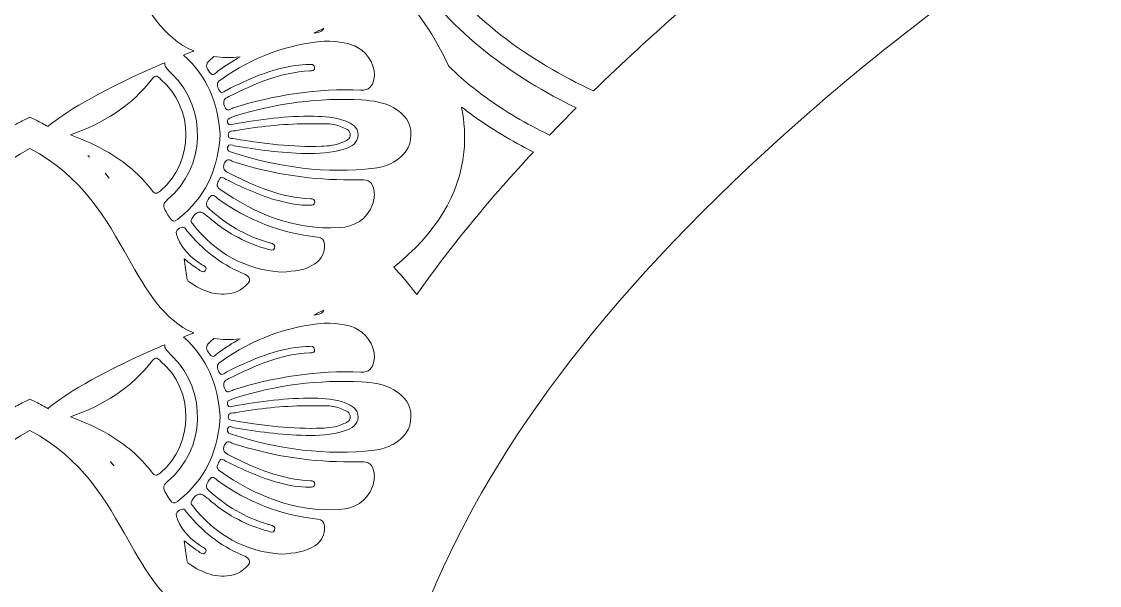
# Model space of a CAD drawing. Extents: x 705 to 8445, y -5934 to -84.
# Drawn here: x 4516.4 to 4977.8, y -1538 to -1296.5 of the extents above; entities that cross this region are included whole.
import ezdxf

# ---------------------------------------------------------------- set-up
doc = ezdxf.new("R2010")
doc.units = 0
doc.header["$MEASUREMENT"] = 0
doc.layers.add('Layer 1', color=7, linetype='Continuous')

# ---------------------------------------------------------------- blocks, each defined once
blk = doc.blocks.new('block 23')
at = {"layer": 'Layer 1', "lineweight": 0}
for points, knots in [([(5277.28, -639.1), (5254.48, -597.14), (5220.79, -557.08), (5179.87, -523.26), (5095.1, -453.22), (4984.49, -393.43), (4859.88, -350.27), (4859.88, -350.27), (4859.88, -350.25), (4859.88, -350.25), (4859.42, -348.29), (4858.85, -346.27), (4858.16, -344.21), (4856.62, -339.66), (4853.95, -333.09), (4848.51, -328.58), (4847.81, -328), (4847.1, -327.47), (4846.36, -327), (4846.36, -327), (4846.36, -327), (4846.35, -327), (4847.88, -308.1), (4844.28, -288.74), (4835.57, -269.33), (4831.12, -259.39), (4823.75, -252.44), (4816.61, -245.72), (4810.88, -240.31), (4805.45, -235.19), (4801.81, -228.82), (4800.72, -226.92), (4799.8, -224.87), (4798.82, -222.69), (4797.56, -219.87), (4796.25, -216.96), (4794.48, -214.13), (4787.43, -202.87), (4775.91, -196.8), (4764.63, -193.55), (4764.63, -193.55), (4763.26, -191.5), (4763.26, -191.5), (4720.83, -126.97), (4656.69, -102.16), (4610.35, -92.73), (4569.47, -84.39), (4535.61, -86.15), (4523.73, -87.19), (4523.69, -87.13), (4523.65, -87.09), (4523.63, -87.06), (4523.63, -87.06), (4523.45, -87.21), (4523.45, -87.21), (4521.87, -87.36), (4520.7, -87.48), (4520, -87.56), (4519.3, -87.48), (4518.13, -87.36), (4516.56, -87.21), (4516.56, -87.21), (4516.37, -87.06), (4516.37, -87.06), (4516.35, -87.09), (4516.31, -87.13), (4516.27, -87.19), (4504.39, -86.15), (4470.53, -84.39), (4429.65, -92.73), (4383.31, -102.16), (4319.17, -126.97), (4276.76, -191.48), (4276.76, -191.48), (4275.38, -193.55), (4275.38, -193.55), (4264.09, -196.8), (4252.57, -202.87), (4245.52, -214.13), (4243.75, -216.96), (4242.44, -219.87), (4241.18, -222.69), (4240.2, -224.87), (4239.28, -226.92), (4238.19, -228.82), (4234.55, -235.19), (4229.12, -240.31), (4223.39, -245.72), (4216.25, -252.44), (4208.88, -259.39), (4204.43, -269.33), (4195.72, -288.74), (4192.12, -308.1), (4193.65, -327), (4193.64, -327), (4193.64, -327), (4193.64, -327), (4192.91, -327.47), (4192.19, -327.99), (4191.49, -328.58), (4186.05, -333.09), (4183.38, -339.65), (4181.84, -344.21), (4181.15, -346.27), (4180.58, -348.29), (4180.12, -350.25), (4180.12, -350.25), (4180.12, -350.27), (4180.12, -350.27), (4055.51, -393.43), (3944.9, -453.22), (3860.13, -523.26), (3819.22, -557.08), (3785.52, -597.14), (3762.72, -639.1), (3736.93, -686.53), (3724.78, -735.81), (3726.61, -785.55), (3728.34, -832.44), (3740.97, -881.24), (3764.18, -930.56), (3796.16, -998.52), (3846.78, -1064.15), (3914.59, -1125.62), (3959.27, -1166.12), (4008.74, -1201.57), (4056.58, -1235.86), (4101.92, -1268.36), (4148.81, -1301.97), (4191.35, -1339.71), (4268.94, -1408.49), (4320.36, -1474.94), (4348.51, -1542.74), (4344.68, -1548.78), (4341.1, -1555.62), (4338.44, -1563.02), (4337.03, -1562.92), (4335.46, -1562.85), (4333.87, -1562.85), (4328, -1562.85), (4321.57, -1563.94), (4319.84, -1569.72), (4319.35, -1571.39), (4319.31, -1572.94), (4319.27, -1574.32), (4319.27, -1574.65), (4319.26, -1574.97), (4319.25, -1575.28), (4319.07, -1578.99), (4317.7, -1582.95), (4315.19, -1587.05), (4314.24, -1588.6), (4313.21, -1590.14), (4312.14, -1591.64), (4311.46, -1592.59), (4310.76, -1593.54), (4310.03, -1594.48), (4302.79, -1603.87), (4293.55, -1612.4), (4284.57, -1620.7), (4284.57, -1620.7), (4280.48, -1624.5), (4280.48, -1624.5), (4270.16, -1634.07), (4259.49, -1643.97), (4247.49, -1650.59), (4244.1, -1652.48), (4239.99, -1656.81), (4239.7, -1666.79), (4238.97, -1691.36), (4260.81, -1735.67), (4280.37, -1750.55), (4261.52, -1786.38), (4239.02, -1837.42), (4219.77, -1904.23), (4194.99, -1990.3), (4180.3, -2085.45), (4176.13, -2187.05), (4172.63, -2272.07), (4176.53, -2361.81), (4187.74, -2455.11), (4183.2, -2458.43), (4178.2, -2461.58), (4172.48, -2464.72), (4146.07, -2479.19), (4117.44, -2484.35), (4091.86, -2479.25), (4057.65, -2472.45), (4030.5, -2452.75), (4011.16, -2420.72), (3974.52, -2360.07), (3973.85, -2265.76), (3992.12, -2203.95), (4011.72, -2137.67), (4050.95, -2071.38), (4115.59, -1995.32), (4120.04, -1990.08), (4124.54, -1984.87), (4129.05, -1979.66), (4153.44, -1951.39), (4178.65, -1922.17), (4196.47, -1888.58), (4220.61, -1843.05), (4226.18, -1794.98), (4211.73, -1756.7), (4211.73, -1756.7), (4201.23, -1728.9), (4201.23, -1728.9), (4201.23, -1728.9), (4203.66, -1758.52), (4203.66, -1758.52), (4206.59, -1794.26), (4191.98, -1826.76), (4179.22, -1847.74), (4159.1, -1880.81), (4130.97, -1908.95), (4103.75, -1936.17), (4092.54, -1947.4), (4080.93, -1959.02), (4070.06, -1970.8), (4005.75, -2040.52), (3959.06, -2104.07), (3927.3, -2165.11), (3884.56, -2247.19), (3869.07, -2325.56), (3881.27, -2398), (3901.01, -2515.4), (4000.35, -2607.87), (4090.03, -2647.42), (4122.26, -2661.63), (4152.31, -2668.81), (4177.87, -2668.81), (4196.42, -2668.81), (4212.6, -2665.03), (4225.52, -2657.4), (4225.52, -2657.42), (4225.52, -2657.42), (4225.52, -2657.42), (4232.39, -2679.36), (4240.21, -2699.79), (4248.89, -2718.56), (4269.15, -2762.32), (4294.96, -2798.69), (4325.6, -2826.65), (4359.33, -2857.45), (4403.39, -2880.64), (4456.58, -2895.59), (4498.92, -2907.49), (4546.09, -2913.71), (4593.63, -2913.71), (4597.09, -2913.71), (4600.56, -2913.68), (4604.02, -2913.61), (4735.27, -2911.1), (4867.15, -2856.35), (4965.85, -2763.41), (5003.5, -2727.95), (5032.68, -2687.49), (5050.23, -2646.4), (5070.52, -2598.94), (5075.69, -2551.02), (5065.64, -2503.97), (5045.77, -2411.09), (4983.25, -2334), (4889.6, -2286.89), (4807.63, -2245.67), (4709.88, -2231.14), (4619.49, -2246.42), (4625.66, -2235.1), (4631.89, -2223.86), (4638.09, -2212.7), (4656.91, -2178.83), (4676.35, -2143.79), (4693.14, -2107.91), (4730.23, -2028.64), (4752.26, -1957.48), (4760.49, -1890.34), (4765.6, -1848.73), (4767.15, -1796.91), (4754.72, -1750.08), (4773.98, -1735.61), (4795.54, -1692.46), (4795.54, -1667.69), (4795.54, -1667.28), (4795.54, -1666.88), (4795.53, -1666.48), (4795.23, -1656.52), (4791.13, -1652.21), (4787.74, -1650.33), (4775.74, -1643.73), (4765.07, -1633.85), (4754.75, -1624.31), (4754.75, -1624.31), (4750.65, -1620.52), (4750.65, -1620.52), (4739.35, -1610.12), (4727.67, -1599.36), (4720.02, -1586.97), (4717.52, -1582.89), (4716.16, -1578.95), (4715.98, -1575.25), (4715.96, -1574.94), (4715.95, -1574.61), (4715.95, -1574.29), (4715.92, -1572.92), (4715.87, -1571.37), (4715.38, -1569.7), (4713.66, -1563.98), (4707.32, -1562.87), (4701.49, -1562.85), (4698.84, -1555.53), (4695.29, -1548.75), (4691.49, -1542.74), (4719.63, -1474.94), (4771.06, -1408.49), (4848.65, -1339.71), (4891.19, -1301.97), (4938.08, -1268.36), (4983.42, -1235.86), (5031.26, -1201.57), (5080.73, -1166.12), (5125.41, -1125.62), (5193.22, -1064.15), (5243.84, -998.52), (5275.82, -930.56), (5299.03, -881.24), (5311.66, -832.45), (5313.39, -785.55), (5315.22, -735.81), (5303.07, -686.53), (5277.28, -639.1)], [0, 0, 0, 0, 1, 1, 1, 2, 2, 2, 3, 3, 3, 4, 4, 4, 5, 5, 5, 6, 6, 6, 7, 7, 7, 8, 8, 8, 9, 9, 9, 10, 10, 10, 11, 11, 11, 12, 12, 12, 13, 13, 13, 14, 14, 14, 15, 15, 15, 16, 16, 16, 17, 17, 17, 18, 18, 18, 19, 19, 19, 20, 20, 20, 21, 21, 21, 22, 22, 22, 23, 23, 23, 24, 24, 24, 25, 25, 25, 26, 26, 26, 27, 27, 27, 28, 28, 28, 29, 29, 29, 30, 30, 30, 31, 31, 31, 32, 32, 32, 33, 33, 33, 34, 34, 34, 35, 35, 35, 36, 36, 36, 37, 37, 37, 38, 38, 38, 39, 39, 39, 40, 40, 40, 41, 41, 41, 42, 42, 42, 43, 43, 43, 44, 44, 44, 45, 45, 45, 46, 46, 46, 47, 47, 47, 48, 48, 48, 49, 49, 49, 50, 50, 50, 51, 51, 51, 52, 52, 52, 53, 53, 53, 54, 54, 54, 55, 55, 55, 56, 56, 56, 57, 57, 57, 58, 58, 58, 59, 59, 59, 60, 60, 60, 61, 61, 61, 62, 62, 62, 63, 63, 63, 64, 64, 64, 65, 65, 65, 66, 66, 66, 67, 67, 67, 68, 68, 68, 69, 69, 69, 70, 70, 70, 71, 71, 71, 72, 72, 72, 73, 73, 73, 74, 74, 74, 75, 75, 75, 76, 76, 76, 77, 77, 77, 78, 78, 78, 79, 79, 79, 80, 80, 80, 81, 81, 81, 82, 82, 82, 83, 83, 83, 84, 84, 84, 85, 85, 85, 86, 86, 86, 87, 87, 87, 88, 88, 88, 89, 89, 89, 90, 90, 90, 91, 91, 91, 92, 92, 92, 93, 93, 93, 94, 94, 94, 95, 95, 95, 96, 96, 96, 97, 97, 97, 98, 98, 98, 99, 99, 99, 100, 100, 100, 101, 101, 101, 102, 102, 102, 103, 103, 103, 104, 104, 104, 105, 105, 105, 106, 106, 106, 107, 107, 107, 108, 108, 108, 109, 109, 109, 110, 110, 110, 110]), ([(4585.94, -1378.97), (4581.23, -1383.2), (4581.32, -1383.06), (4578.12, -1377.75), (4576.78, -1375.54), (4577.01, -1374.44), (4578.96, -1372.77), (4595.25, -1358.82), (4596.07, -1334.12), (4580.88, -1318.98), (4578.45, -1316.54), (4577.57, -1315.61), (4577.75, -1314.14), (4574.45, -1315.54), (4571.35, -1316.9), (4568.43, -1318.22), (4544.47, -1329.05), (4532.67, -1337.36), (4527.68, -1341.44), (4526.06, -1340.52), (4524.38, -1339.62), (4522.64, -1338.76), (4522.64, -1338.76), (4520, -1337.46), (4520, -1337.46), (4520, -1337.46), (4517.36, -1338.76), (4517.36, -1338.76), (4515.62, -1339.62), (4513.94, -1340.52), (4512.32, -1341.44), (4507.33, -1337.36), (4495.53, -1329.05), (4471.57, -1318.22), (4468.65, -1316.9), (4465.55, -1315.54), (4462.25, -1314.14), (4462.43, -1315.61), (4461.55, -1316.54), (4459.12, -1318.98), (4443.93, -1334.12), (4444.75, -1358.82), (4461.04, -1372.77), (4462.99, -1374.44), (4463.22, -1375.54), (4461.88, -1377.75), (4458.68, -1383.06), (4458.77, -1383.2), (4454.06, -1378.97), (4443.89, -1369.84), (4439.26, -1358.19), (4438.56, -1344.71), (4439.49, -1331.28), (4444.2, -1319.75), (4454.28, -1310.85), (4453.07, -1310.36), (4451.83, -1309.87), (4450.57, -1309.38), (4450.57, -1309.38), (4449.93, -1309.13), (4449.93, -1309.13), (4449.92, -1309.12), (4449.91, -1309.12), (4449.88, -1309.1), (4462.92, -1303.57), (4470.24, -1290.64), (4477.91, -1276.97), (4487.12, -1260.59), (4497.51, -1242.1), (4520, -1230.05), (4542.49, -1242.1), (4552.88, -1260.59), (4562.09, -1276.97), (4569.76, -1290.64), (4577.08, -1303.57), (4590.12, -1309.1), (4590.09, -1309.12), (4590.08, -1309.12), (4590.07, -1309.13), (4590.07, -1309.13), (4589.43, -1309.38), (4589.43, -1309.38), (4588.17, -1309.87), (4586.93, -1310.36), (4585.72, -1310.85), (4595.8, -1319.75), (4600.51, -1331.28), (4601.44, -1344.71), (4600.74, -1358.19), (4596.11, -1369.84), (4585.94, -1378.97)], [0, 0, 0, 0, 1, 1, 1, 2, 2, 2, 3, 3, 3, 4, 4, 4, 5, 5, 5, 6, 6, 6, 7, 7, 7, 8, 8, 8, 9, 9, 9, 10, 10, 10, 11, 11, 11, 12, 12, 12, 13, 13, 13, 14, 14, 14, 15, 15, 15, 16, 16, 16, 17, 17, 17, 18, 18, 18, 19, 19, 19, 20, 20, 20, 21, 21, 21, 22, 22, 22, 23, 23, 23, 24, 24, 24, 25, 25, 25, 26, 26, 26, 27, 27, 27, 28, 28, 28, 29, 29, 29, 30, 30, 30, 30]), ([(4761.18, -1326.23), (4734.83, -1313.7), (4705.69, -1294.57), (4690.07, -1267.08), (4697.07, -1258.79), (4701.79, -1249.9), (4704.2, -1240.47), (4704.2, -1240.47), (4704.22, -1240.55), (4704.22, -1240.55), (4712.68, -1237.39), (4721.12, -1233.78), (4729.55, -1229.75), (4745.14, -1257.97), (4773.09, -1277.79), (4799.39, -1291.09), (4786.33, -1302.48), (4773.56, -1314.18), (4761.18, -1326.23)], [0, 0, 0, 0, 1, 1, 1, 2, 2, 2, 3, 3, 3, 4, 4, 4, 5, 5, 5, 6, 6, 6, 6]), ([(4742.38, -1345.16), (4732.36, -1340.22), (4723.25, -1334.82), (4715.27, -1329.06), (4709.3, -1324.75), (4703.89, -1320.18), (4699.14, -1315.46), (4692.49, -1300.35), (4682.46, -1288.06), (4675.73, -1280.85), (4678.42, -1278.73), (4680.92, -1276.55), (4683.25, -1274.31), (4699.75, -1301.62), (4727.86, -1320.73), (4753.83, -1333.48), (4749.97, -1337.33), (4746.15, -1341.22), (4742.38, -1345.16)], [0, 0, 0, 0, 1, 1, 1, 2, 2, 2, 3, 3, 3, 4, 4, 4, 5, 5, 5, 6, 6, 6, 6]), ([(4645.86, -1299.31), (4645.86, -1299.31), (4645.86, -1299.32), (4645.86, -1299.32), (4645.42, -1300.44), (4644.45, -1301.1), (4642.6, -1301.29), (4642.27, -1301.33), (4641.93, -1301.36), (4641.61, -1301.41), (4643.01, -1300.74), (4644.42, -1300.04), (4645.86, -1299.31)], [0, 0, 0, 0, 1, 1, 1, 2, 2, 2, 3, 3, 3, 4, 4, 4, 4]), ([(4603.27, -1332.78), (4602.47, -1330.53), (4603.18, -1329.59), (4605.17, -1328.61), (4616.16, -1323.22), (4627.22, -1318.15), (4639.76, -1317.67), (4640.78, -1317.63), (4642.04, -1317.65), (4641.89, -1316.14), (4641.75, -1314.77), (4640.55, -1314.78), (4639.51, -1314.84), (4637.58, -1314.95), (4635.63, -1315.02), (4633.73, -1315.31), (4623.19, -1316.82), (4613.65, -1321.14), (4604.23, -1325.82), (4603.22, -1326.33), (4601.98, -1327.92), (4600.9, -1325.72), (4600.09, -1324.07), (4599.73, -1322.79), (4601.69, -1321.41), (4615.51, -1311.61), (4630.8, -1306.04), (4645.99, -1304.93), (4652.76, -1304.88), (4657.11, -1305.8), (4660.28, -1307.58), (4665.26, -1310.36), (4668.34, -1316.43), (4667.22, -1321.33), (4666.55, -1324.24), (4665.28, -1326.03), (4661.66, -1325.88), (4643.02, -1325.07), (4624.86, -1327.88), (4607.08, -1333.49), (4605.85, -1333.89), (4604.24, -1335.54), (4603.27, -1332.78)], [0, 0, 0, 0, 1, 1, 1, 2, 2, 2, 3, 3, 3, 4, 4, 4, 5, 5, 5, 6, 6, 6, 7, 7, 7, 8, 8, 8, 9, 9, 9, 10, 10, 10, 11, 11, 11, 12, 12, 12, 13, 13, 13, 14, 14, 14, 14]), ([(4596.88, -1318.11), (4595.5, -1316.28), (4594.87, -1314.94), (4597.04, -1313.01), (4597.61, -1312.49), (4598.2, -1312), (4598.78, -1311.51), (4598.78, -1311.51), (4598.79, -1311.5), (4598.79, -1311.5), (4602.26, -1312), (4605.96, -1312.06), (4609.95, -1311.63), (4606.77, -1313.38), (4603.71, -1315.34), (4600.7, -1317.5), (4599.67, -1318.26), (4598.64, -1320.44), (4596.88, -1318.11)], [0, 0, 0, 0, 1, 1, 1, 2, 2, 2, 3, 3, 3, 4, 4, 4, 5, 5, 5, 6, 6, 6, 6]), ([(4553.78, -1352.64), (4548.61, -1349.55), (4543.1, -1347.24), (4537.4, -1345.02), (4551.41, -1340.14), (4563.43, -1332.67), (4572.47, -1320.92), (4574.01, -1318.91), (4574.88, -1320.25), (4575.97, -1321.17), (4590.46, -1333.47), (4590.38, -1356.77), (4575.86, -1369.03), (4574.32, -1370.33), (4573.47, -1370.49), (4572.15, -1368.72), (4567.15, -1362.09), (4560.88, -1356.89), (4553.78, -1352.64)], [0, 0, 0, 0, 1, 1, 1, 2, 2, 2, 3, 3, 3, 4, 4, 4, 5, 5, 5, 6, 6, 6, 6]), ([(4667.45, -1359.31), (4646.73, -1361.72), (4626.54, -1359), (4606.79, -1352.63), (4605.68, -1352.28), (4604.07, -1352.08), (4604.63, -1350.23), (4605.19, -1348.45), (4606.55, -1349.53), (4607.5, -1349.69), (4617.27, -1351.44), (4627.1, -1352.68), (4638.1, -1353.02), (4643.08, -1352.97), (4649.14, -1353.02), (4654.94, -1350.96), (4657.72, -1349.98), (4660.41, -1348.49), (4660.52, -1345.2), (4660.64, -1341.66), (4657.81, -1340.15), (4654.95, -1339.07), (4650.62, -1337.46), (4646.06, -1337.13), (4641.49, -1337.06), (4629.93, -1336.87), (4618.54, -1338.41), (4607.18, -1340.41), (4606.31, -1340.57), (4605.13, -1341.45), (4604.61, -1339.85), (4604.1, -1338.24), (4605.37, -1337.94), (4606.42, -1337.51), (4606.94, -1337.29), (4607.47, -1337.08), (4608.01, -1336.92), (4625.59, -1331.43), (4643.58, -1329.06), (4661.98, -1330.09), (4666.77, -1330.35), (4671.56, -1331.01), (4675.82, -1333.44), (4680.27, -1335.97), (4683.13, -1339.72), (4683.12, -1344.99), (4683.12, -1350.4), (4680.16, -1354.17), (4675.57, -1356.73), (4673.05, -1358.14), (4670.28, -1358.98), (4667.45, -1359.31)], [0, 0, 0, 0, 1, 1, 1, 2, 2, 2, 3, 3, 3, 4, 4, 4, 5, 5, 5, 6, 6, 6, 7, 7, 7, 8, 8, 8, 9, 9, 9, 10, 10, 10, 11, 11, 11, 12, 12, 12, 13, 13, 13, 14, 14, 14, 15, 15, 15, 16, 16, 16, 17, 17, 17, 17]), ([(4685.57, -1413.37), (4682.03, -1408.66), (4678.59, -1404.68), (4675.73, -1401.63), (4693.79, -1387.32), (4703.87, -1370.83), (4705.76, -1352.44), (4706.44, -1345.79), (4706, -1339.33), (4704.8, -1333.11), (4706.38, -1334.36), (4708.02, -1335.59), (4709.69, -1336.81), (4717.4, -1342.36), (4726.07, -1347.58), (4735.54, -1352.4), (4717.62, -1371.63), (4700.82, -1391.86), (4685.57, -1413.37)], [0, 0, 0, 0, 1, 1, 1, 2, 2, 2, 3, 3, 3, 4, 4, 4, 5, 5, 5, 6, 6, 6, 6]), ([(4604.88, -1345.1), (4604.83, -1343.01), (4606.85, -1343.48), (4607.98, -1343.27), (4617.96, -1341.48), (4628.03, -1340.34), (4638.19, -1340.3), (4641.27, -1340.3), (4644.34, -1340.26), (4647.41, -1340.33), (4649.59, -1340.38), (4651.71, -1340.88), (4653.7, -1341.77), (4655.25, -1342.46), (4657.19, -1343.1), (4657.16, -1345.1), (4657.12, -1346.9), (4655.31, -1347.53), (4653.86, -1348.19), (4651, -1349.5), (4647.93, -1349.79), (4644.86, -1349.9), (4632.38, -1350.31), (4620.06, -1348.85), (4607.81, -1346.72), (4606.73, -1346.53), (4604.92, -1346.91), (4604.88, -1345.1)], [0, 0, 0, 0, 1, 1, 1, 2, 2, 2, 3, 3, 3, 4, 4, 4, 5, 5, 5, 6, 6, 6, 7, 7, 7, 8, 8, 8, 9, 9, 9, 9]), ([(4578.96, -1493.54), (4595.25, -1479.6), (4596.07, -1454.9), (4580.88, -1439.76), (4578.45, -1437.31), (4577.57, -1436.38), (4577.75, -1434.92), (4574.45, -1436.31), (4571.35, -1437.67), (4568.43, -1439), (4544.47, -1449.83), (4532.67, -1458.13), (4527.68, -1462.21), (4527.76, -1462.25), (4527.83, -1462.3), (4527.9, -1462.34), (4526.2, -1461.38), (4524.46, -1460.44), (4522.64, -1459.54), (4522.64, -1459.54), (4520, -1458.24), (4520, -1458.24), (4520, -1458.24), (4517.36, -1459.54), (4517.36, -1459.54), (4515.54, -1460.44), (4513.8, -1461.38), (4512.1, -1462.34), (4512.17, -1462.3), (4512.24, -1462.25), (4512.32, -1462.21), (4507.33, -1458.13), (4495.53, -1449.83), (4471.57, -1439), (4468.65, -1437.67), (4465.55, -1436.31), (4462.25, -1434.92), (4462.43, -1436.38), (4461.55, -1437.31), (4459.12, -1439.76), (4443.93, -1454.9), (4444.75, -1479.6), (4461.04, -1493.54), (4462.99, -1495.21), (4463.22, -1496.31), (4461.88, -1498.53), (4458.68, -1503.84), (4458.77, -1503.97), (4454.06, -1499.75), (4443.89, -1490.62), (4439.26, -1478.96), (4438.56, -1465.48), (4439.49, -1452.06), (4444.2, -1440.52), (4454.28, -1431.62), (4453.07, -1431.13), (4451.83, -1430.64), (4450.57, -1430.16), (4450.36, -1430.07), (4450.14, -1429.99), (4449.93, -1429.9), (4449.92, -1429.89), (4449.89, -1429.89), (4449.88, -1429.88), (4462.92, -1424.36), (4470.22, -1411.4), (4477.91, -1397.75), (4487.12, -1381.36), (4497.51, -1362.87), (4520, -1350.81), (4542.49, -1362.87), (4552.88, -1381.36), (4562.09, -1397.75), (4569.78, -1411.4), (4577.08, -1424.36), (4590.12, -1429.88), (4590.11, -1429.89), (4590.08, -1429.89), (4590.07, -1429.9), (4589.86, -1429.99), (4589.64, -1430.07), (4589.43, -1430.16), (4588.17, -1430.64), (4586.93, -1431.13), (4585.72, -1431.62), (4595.8, -1440.52), (4600.51, -1452.06), (4601.44, -1465.48), (4600.74, -1478.96), (4596.11, -1490.62), (4585.94, -1499.75), (4581.23, -1503.97), (4581.32, -1503.84), (4578.12, -1498.53), (4576.78, -1496.31), (4577.01, -1495.21), (4578.96, -1493.54)], [0, 0, 0, 0, 1, 1, 1, 2, 2, 2, 3, 3, 3, 4, 4, 4, 5, 5, 5, 6, 6, 6, 7, 7, 7, 8, 8, 8, 9, 9, 9, 10, 10, 10, 11, 11, 11, 12, 12, 12, 13, 13, 13, 14, 14, 14, 15, 15, 15, 16, 16, 16, 17, 17, 17, 18, 18, 18, 19, 19, 19, 20, 20, 20, 21, 21, 21, 22, 22, 22, 23, 23, 23, 24, 24, 24, 25, 25, 25, 26, 26, 26, 27, 27, 27, 28, 28, 28, 29, 29, 29, 30, 30, 30, 31, 31, 31, 32, 32, 32, 32]), ([(4545.54, -1354.59), (4545.31, -1354.37), (4545.07, -1354.14), (4544.83, -1353.93), (4545.02, -1354.1), (4545.21, -1354.27), (4545.4, -1354.44), (4545.45, -1354.49), (4545.5, -1354.54), (4545.54, -1354.59)], [0, 0, 0, 0, 1, 1, 1, 2, 2, 2, 3, 3, 3, 3]), ([(4666.65, -1374.89), (4664.14, -1381.43), (4658.94, -1384.39), (4652.36, -1384.76), (4633.32, -1385.81), (4616.72, -1379), (4601.38, -1368.37), (4599.41, -1367.01), (4600.32, -1365.69), (4600.95, -1364.27), (4601.82, -1362.28), (4602.99, -1363.6), (4603.98, -1364.09), (4611.24, -1367.67), (4618.55, -1371.11), (4626.4, -1373.21), (4630.8, -1374.4), (4635.28, -1375.23), (4639.87, -1375.21), (4640.8, -1375.21), (4641.78, -1375.11), (4641.92, -1373.91), (4642.08, -1372.6), (4641.1, -1372.47), (4640.14, -1372.42), (4627.64, -1371.93), (4616.53, -1367.04), (4605.56, -1361.61), (4603.39, -1360.54), (4602.23, -1359.56), (4603.36, -1357.02), (4604.52, -1354.45), (4606.09, -1356.26), (4607.3, -1356.63), (4622.62, -1361.39), (4638.25, -1364.13), (4654.31, -1364.27), (4656.7, -1364.27), (4659.09, -1364.3), (4661.49, -1364.26), (4665.35, -1364.21), (4666.68, -1365.31), (4667.31, -1369.19), (4667.62, -1371.15), (4667.37, -1373.04), (4666.65, -1374.89)], [0, 0, 0, 0, 1, 1, 1, 2, 2, 2, 3, 3, 3, 4, 4, 4, 5, 5, 5, 6, 6, 6, 7, 7, 7, 8, 8, 8, 9, 9, 9, 10, 10, 10, 11, 11, 11, 12, 12, 12, 13, 13, 13, 14, 14, 14, 15, 15, 15, 15]), ([(4553.98, -1363.55), (4553.39, -1362.84), (4552.8, -1362.15), (4552.19, -1361.47), (4552.38, -1361.67), (4552.56, -1361.87), (4552.74, -1362.08), (4553.16, -1362.57), (4553.57, -1363.06), (4553.98, -1363.55)], [0, 0, 0, 0, 1, 1, 1, 2, 2, 2, 3, 3, 3, 3]), ([(4642.01, -1400.24), (4637.97, -1403.05), (4633.31, -1403.41), (4627.75, -1403.8), (4612.4, -1402.89), (4599.48, -1395.79), (4589.55, -1383.06), (4589.01, -1382.38), (4588.75, -1381.82), (4589.29, -1380.94), (4591.38, -1377.56), (4593.03, -1377.25), (4595.93, -1379.82), (4596.54, -1380.34), (4597.13, -1380.87), (4597.74, -1381.38), (4604.94, -1387.36), (4613.05, -1391.59), (4622.07, -1394.08), (4623, -1394.33), (4624.23, -1394.94), (4624.72, -1393.59), (4625.27, -1392.08), (4624.01, -1391.67), (4622.88, -1391.33), (4622.33, -1391.17), (4621.78, -1391.05), (4621.23, -1390.87), (4612.07, -1388.03), (4604.02, -1383.29), (4596.87, -1376.86), (4594.77, -1374.99), (4595.62, -1373.78), (4596.79, -1372.04), (4598.23, -1369.89), (4599.26, -1371.44), (4600.34, -1372.24), (4613.13, -1381.56), (4627.35, -1387.22), (4643.11, -1388.81), (4645.14, -1389.03), (4645.93, -1389.98), (4646.1, -1391.8), (4646.43, -1395.44), (4644.96, -1398.19), (4642.01, -1400.24)], [0, 0, 0, 0, 1, 1, 1, 2, 2, 2, 3, 3, 3, 4, 4, 4, 5, 5, 5, 6, 6, 6, 7, 7, 7, 8, 8, 8, 9, 9, 9, 10, 10, 10, 11, 11, 11, 12, 12, 12, 13, 13, 13, 14, 14, 14, 15, 15, 15, 15]), ([(4607.1, -1412.66), (4600, -1414.44), (4593.91, -1411.95), (4588.2, -1408.05), (4587.49, -1407.57), (4587.23, -1406.85), (4587.12, -1406.02), (4586.8, -1403.55), (4586.42, -1401.09), (4585.99, -1398.1), (4588.3, -1399.83), (4590.17, -1401.29), (4592.11, -1402.62), (4592.97, -1403.2), (4594.14, -1404.48), (4595.06, -1403.24), (4596.24, -1401.65), (4594.39, -1401.2), (4593.45, -1400.58), (4589.01, -1397.62), (4585.31, -1394.03), (4583.21, -1389.01), (4582.58, -1387.47), (4582.12, -1386.2), (4584.09, -1385.01), (4586.23, -1383.7), (4586.71, -1385.51), (4587.52, -1386.46), (4593.9, -1394.06), (4601.37, -1400.22), (4610.6, -1404.07), (4614.98, -1405.91), (4615.17, -1407.52), (4611.34, -1410.54), (4610.07, -1411.54), (4608.65, -1412.27), (4607.1, -1412.66)], [0, 0, 0, 0, 1, 1, 1, 2, 2, 2, 3, 3, 3, 4, 4, 4, 5, 5, 5, 6, 6, 6, 7, 7, 7, 8, 8, 8, 9, 9, 9, 10, 10, 10, 11, 11, 11, 12, 12, 12, 12]), ([(4645.86, -1420.07), (4645.86, -1420.09), (4645.86, -1420.09), (4645.86, -1420.1), (4645.42, -1421.22), (4644.45, -1421.88), (4642.6, -1422.07), (4642.27, -1422.1), (4641.93, -1422.14), (4641.61, -1422.19), (4641.6, -1422.19), (4641.6, -1422.19), (4641.59, -1422.19), (4642.98, -1421.52), (4644.42, -1420.8), (4645.86, -1420.07)], [0, 0, 0, 0, 1, 1, 1, 2, 2, 2, 3, 3, 3, 4, 4, 4, 5, 5, 5, 5]), ([(4603.27, -1453.55), (4602.47, -1451.31), (4603.18, -1450.37), (4605.17, -1449.39), (4616.16, -1444), (4627.22, -1438.92), (4639.76, -1438.45), (4640.78, -1438.41), (4642.04, -1438.42), (4641.89, -1436.92), (4641.75, -1435.55), (4640.55, -1435.56), (4639.51, -1435.62), (4637.58, -1435.73), (4635.63, -1435.8), (4633.73, -1436.08), (4623.19, -1437.6), (4613.65, -1441.92), (4604.23, -1446.6), (4603.22, -1447.11), (4601.98, -1448.7), (4600.9, -1446.5), (4600.09, -1444.84), (4599.73, -1443.57), (4601.69, -1442.18), (4615.51, -1432.39), (4630.8, -1426.81), (4645.99, -1425.71), (4652.76, -1425.66), (4657.11, -1426.58), (4660.28, -1428.35), (4665.26, -1431.13), (4668.34, -1437.21), (4667.22, -1442.11), (4666.55, -1445.02), (4665.28, -1446.81), (4661.66, -1446.66), (4643.02, -1445.84), (4624.86, -1448.66), (4607.08, -1454.27), (4605.85, -1454.66), (4604.24, -1456.32), (4603.27, -1453.55)], [0, 0, 0, 0, 1, 1, 1, 2, 2, 2, 3, 3, 3, 4, 4, 4, 5, 5, 5, 6, 6, 6, 7, 7, 7, 8, 8, 8, 9, 9, 9, 10, 10, 10, 11, 11, 11, 12, 12, 12, 13, 13, 13, 14, 14, 14, 14]), ([(4609.95, -1432.4), (4606.77, -1434.15), (4603.71, -1436.12), (4600.7, -1438.28), (4599.67, -1439.03), (4598.64, -1441.22), (4596.88, -1438.89), (4595.5, -1437.05), (4594.87, -1435.72), (4597.04, -1433.78), (4597.61, -1433.27), (4598.2, -1432.78), (4598.78, -1432.29), (4598.79, -1432.28), (4598.79, -1432.28), (4598.8, -1432.27), (4602.26, -1432.77), (4605.96, -1432.83), (4609.95, -1432.4)], [0, 0, 0, 0, 1, 1, 1, 2, 2, 2, 3, 3, 3, 4, 4, 4, 5, 5, 5, 6, 6, 6, 6]), ([(4553.78, -1473.42), (4548.61, -1470.33), (4543.1, -1468.01), (4537.4, -1465.79), (4551.41, -1460.91), (4563.43, -1453.44), (4572.47, -1441.69), (4574.01, -1439.69), (4574.88, -1441.02), (4575.97, -1441.94), (4590.46, -1454.24), (4590.38, -1477.54), (4575.86, -1489.81), (4574.32, -1491.11), (4573.47, -1491.27), (4572.15, -1489.5), (4567.15, -1482.87), (4560.88, -1477.66), (4553.78, -1473.42)], [0, 0, 0, 0, 1, 1, 1, 2, 2, 2, 3, 3, 3, 4, 4, 4, 5, 5, 5, 6, 6, 6, 6]), ([(4606.79, -1473.4), (4605.68, -1473.06), (4604.07, -1472.86), (4604.63, -1471.01), (4605.19, -1469.23), (4606.55, -1470.3), (4607.5, -1470.47), (4617.27, -1472.21), (4627.1, -1473.45), (4638.1, -1473.8), (4643.08, -1473.75), (4649.14, -1473.8), (4654.94, -1471.73), (4657.72, -1470.76), (4660.41, -1469.26), (4660.52, -1465.97), (4660.64, -1462.44), (4657.81, -1460.93), (4654.95, -1459.85), (4650.62, -1458.24), (4646.06, -1457.91), (4641.49, -1457.83), (4629.93, -1457.64), (4618.54, -1459.18), (4607.18, -1461.19), (4606.31, -1461.34), (4605.13, -1462.23), (4604.61, -1460.63), (4604.1, -1459.02), (4605.37, -1458.72), (4606.42, -1458.29), (4606.94, -1458.06), (4607.47, -1457.86), (4608.01, -1457.69), (4625.59, -1452.2), (4643.58, -1449.84), (4661.98, -1450.87), (4666.77, -1451.13), (4671.56, -1451.79), (4675.82, -1454.22), (4680.27, -1456.75), (4683.13, -1460.5), (4683.12, -1465.77), (4683.12, -1471.17), (4680.16, -1474.94), (4675.57, -1477.51), (4673.05, -1478.92), (4670.28, -1479.75), (4667.45, -1480.09), (4646.73, -1482.5), (4626.54, -1479.78), (4606.79, -1473.4)], [0, 0, 0, 0, 1, 1, 1, 2, 2, 2, 3, 3, 3, 4, 4, 4, 5, 5, 5, 6, 6, 6, 7, 7, 7, 8, 8, 8, 9, 9, 9, 10, 10, 10, 11, 11, 11, 12, 12, 12, 13, 13, 13, 14, 14, 14, 15, 15, 15, 16, 16, 16, 17, 17, 17, 17]), ([(4604.88, -1465.88), (4604.83, -1463.79), (4606.85, -1464.25), (4607.98, -1464.05), (4617.96, -1462.26), (4628.03, -1461.12), (4638.19, -1461.08), (4641.27, -1461.08), (4644.34, -1461.03), (4647.41, -1461.1), (4649.59, -1461.15), (4651.71, -1461.65), (4653.7, -1462.55), (4655.25, -1463.24), (4657.19, -1463.87), (4657.16, -1465.88), (4657.12, -1467.68), (4655.31, -1468.31), (4653.86, -1468.97), (4651, -1470.28), (4647.93, -1470.57), (4644.86, -1470.67), (4632.38, -1471.09), (4620.06, -1469.62), (4607.81, -1467.5), (4606.73, -1467.31), (4604.92, -1467.69), (4604.88, -1465.88)], [0, 0, 0, 0, 1, 1, 1, 2, 2, 2, 3, 3, 3, 4, 4, 4, 5, 5, 5, 6, 6, 6, 7, 7, 7, 8, 8, 8, 9, 9, 9, 9]), ([(4578.12, -1619.3), (4576.78, -1617.08), (4577.01, -1615.98), (4578.96, -1614.31), (4595.25, -1600.36), (4596.07, -1575.66), (4580.88, -1560.52), (4578.45, -1558.08), (4577.57, -1557.15), (4577.75, -1555.68), (4574.45, -1557.08), (4571.35, -1558.44), (4568.43, -1559.76), (4544.47, -1570.59), (4532.67, -1578.9), (4527.68, -1582.98), (4526.06, -1582.06), (4524.38, -1581.16), (4522.64, -1580.31), (4522.64, -1580.31), (4520, -1579.02), (4520, -1579.02), (4520, -1579.02), (4517.36, -1580.31), (4517.36, -1580.31), (4515.62, -1581.16), (4513.94, -1582.06), (4512.32, -1582.98), (4507.33, -1578.9), (4495.53, -1570.59), (4471.57, -1559.76), (4468.65, -1558.44), (4465.55, -1557.08), (4462.25, -1555.68), (4462.43, -1557.15), (4461.55, -1558.08), (4459.12, -1560.52), (4443.93, -1575.66), (4444.75, -1600.36), (4461.04, -1614.31), (4462.99, -1615.98), (4463.22, -1617.08), (4461.88, -1619.3), (4458.68, -1624.61), (4458.77, -1624.74), (4454.06, -1620.51), (4443.89, -1611.39), (4439.26, -1599.73), (4438.56, -1586.25), (4439.49, -1572.83), (4444.2, -1561.29), (4454.28, -1552.39), (4453.07, -1551.9), (4451.83, -1551.41), (4450.57, -1550.92), (4450.57, -1550.92), (4449.93, -1550.67), (4449.93, -1550.67), (4449.92, -1550.67), (4449.89, -1550.66), (4449.88, -1550.66), (4462.92, -1545.11), (4470.24, -1532.18), (4477.91, -1518.53), (4487.12, -1502.13), (4497.51, -1483.64), (4520, -1471.59), (4542.49, -1483.64), (4552.88, -1502.13), (4562.09, -1518.53), (4569.76, -1532.18), (4577.08, -1545.11), (4590.12, -1550.66), (4590.11, -1550.66), (4590.08, -1550.67), (4590.07, -1550.67), (4590.07, -1550.67), (4589.43, -1550.92), (4589.43, -1550.92), (4588.17, -1551.41), (4586.93, -1551.9), (4585.72, -1552.39), (4595.8, -1561.29), (4600.51, -1572.83), (4601.44, -1586.25), (4600.74, -1599.73), (4596.11, -1611.39), (4585.94, -1620.51), (4581.23, -1624.74), (4581.32, -1624.61), (4578.12, -1619.3)], [0, 0, 0, 0, 1, 1, 1, 2, 2, 2, 3, 3, 3, 4, 4, 4, 5, 5, 5, 6, 6, 6, 7, 7, 7, 8, 8, 8, 9, 9, 9, 10, 10, 10, 11, 11, 11, 12, 12, 12, 13, 13, 13, 14, 14, 14, 15, 15, 15, 16, 16, 16, 17, 17, 17, 18, 18, 18, 19, 19, 19, 20, 20, 20, 21, 21, 21, 22, 22, 22, 23, 23, 23, 24, 24, 24, 25, 25, 25, 26, 26, 26, 27, 27, 27, 28, 28, 28, 29, 29, 29, 30, 30, 30, 30]), ([(4601.38, -1489.14), (4599.41, -1487.78), (4600.32, -1486.47), (4600.95, -1485.05), (4601.82, -1483.06), (4602.99, -1484.38), (4603.98, -1484.87), (4611.24, -1488.45), (4618.55, -1491.89), (4626.4, -1493.99), (4630.8, -1495.18), (4635.28, -1496), (4639.87, -1495.99), (4640.8, -1495.99), (4641.78, -1495.88), (4641.92, -1494.69), (4642.08, -1493.38), (4641.1, -1493.25), (4640.14, -1493.2), (4627.64, -1492.71), (4616.53, -1487.82), (4605.56, -1482.39), (4603.39, -1481.32), (4602.23, -1480.34), (4603.36, -1477.8), (4604.52, -1475.23), (4606.09, -1477.03), (4607.3, -1477.4), (4622.62, -1482.16), (4638.25, -1484.91), (4654.31, -1485.05), (4656.7, -1485.05), (4659.09, -1485.07), (4661.49, -1485.04), (4665.35, -1484.99), (4666.68, -1486.09), (4667.31, -1489.96), (4667.62, -1491.92), (4667.37, -1493.82), (4666.65, -1495.67), (4664.14, -1502.21), (4658.94, -1505.16), (4652.36, -1505.53), (4633.32, -1506.58), (4616.72, -1499.77), (4601.38, -1489.14)], [0, 0, 0, 0, 1, 1, 1, 2, 2, 2, 3, 3, 3, 4, 4, 4, 5, 5, 5, 6, 6, 6, 7, 7, 7, 8, 8, 8, 9, 9, 9, 10, 10, 10, 11, 11, 11, 12, 12, 12, 13, 13, 13, 14, 14, 14, 15, 15, 15, 15]), ([(4555.95, -1486.76), (4555.49, -1486.17), (4555.03, -1485.6), (4554.55, -1485.01), (4554.93, -1485.48), (4555.3, -1485.93), (4555.67, -1486.4), (4555.77, -1486.52), (4555.85, -1486.64), (4555.95, -1486.76)], [0, 0, 0, 0, 1, 1, 1, 2, 2, 2, 3, 3, 3, 3]), ([(4642.01, -1521.02), (4637.97, -1523.82), (4633.31, -1524.18), (4627.75, -1524.58), (4612.4, -1523.67), (4599.48, -1516.57), (4589.55, -1503.84), (4589.01, -1503.16), (4588.75, -1502.6), (4589.29, -1501.72), (4591.38, -1498.34), (4593.03, -1498.03), (4595.93, -1500.6), (4596.54, -1501.12), (4597.13, -1501.65), (4597.74, -1502.16), (4604.94, -1508.14), (4613.05, -1512.37), (4622.07, -1514.85), (4623, -1515.1), (4624.23, -1515.71), (4624.72, -1514.36), (4625.27, -1512.86), (4624.01, -1512.44), (4622.88, -1512.11), (4622.33, -1511.94), (4621.78, -1511.82), (4621.23, -1511.64), (4612.07, -1508.8), (4604.02, -1504.07), (4596.87, -1497.64), (4594.77, -1495.76), (4595.62, -1494.56), (4596.79, -1492.82), (4598.23, -1490.67), (4599.26, -1492.22), (4600.34, -1493.02), (4613.13, -1502.34), (4627.35, -1507.99), (4643.11, -1509.59), (4645.14, -1509.81), (4645.93, -1510.76), (4646.1, -1512.57), (4646.43, -1516.21), (4644.96, -1518.97), (4642.01, -1521.02)], [0, 0, 0, 0, 1, 1, 1, 2, 2, 2, 3, 3, 3, 4, 4, 4, 5, 5, 5, 6, 6, 6, 7, 7, 7, 8, 8, 8, 9, 9, 9, 10, 10, 10, 11, 11, 11, 12, 12, 12, 13, 13, 13, 14, 14, 14, 15, 15, 15, 15]), ([(4607.1, -1533.44), (4600, -1535.22), (4593.91, -1532.73), (4588.2, -1528.82), (4587.49, -1528.35), (4587.23, -1527.63), (4587.12, -1526.8), (4586.8, -1524.33), (4586.42, -1521.87), (4585.99, -1518.87), (4588.3, -1520.6), (4590.17, -1522.07), (4592.11, -1523.4), (4592.97, -1523.98), (4594.14, -1525.26), (4595.06, -1524.02), (4596.24, -1522.43), (4594.39, -1521.98), (4593.45, -1521.36), (4589.01, -1518.4), (4585.31, -1514.8), (4583.21, -1509.78), (4582.58, -1508.24), (4582.12, -1506.98), (4584.09, -1505.79), (4586.23, -1504.47), (4586.71, -1506.29), (4587.52, -1507.24), (4593.9, -1514.84), (4601.37, -1521), (4610.6, -1524.85), (4614.98, -1526.69), (4615.17, -1528.3), (4611.34, -1531.32), (4610.07, -1532.32), (4608.65, -1533.05), (4607.1, -1533.44)], [0, 0, 0, 0, 1, 1, 1, 2, 2, 2, 3, 3, 3, 4, 4, 4, 5, 5, 5, 6, 6, 6, 7, 7, 7, 8, 8, 8, 9, 9, 9, 10, 10, 10, 11, 11, 11, 12, 12, 12, 12])]:
    blk.add_open_spline(points, degree=3, knots=knots, dxfattribs=at)

msp = doc.modelspace()

# ---------------------------------------------------------------- block references
at = {"layer": 'Layer 1'}
msp.add_blockref('block 23', (0, 0), dxfattribs=at)

doc.saveas('drawing.dxf')
